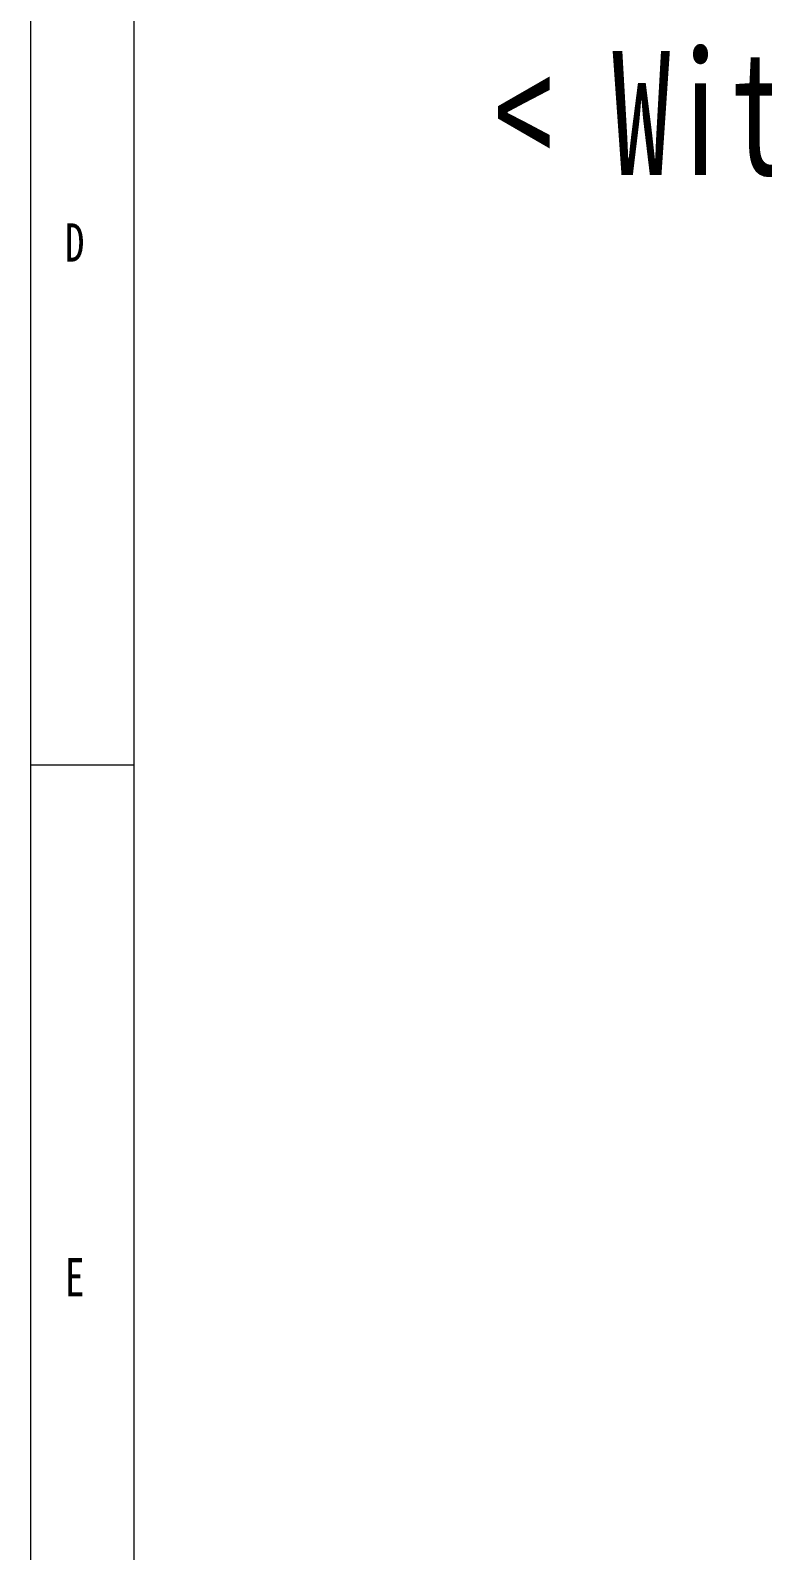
# Paper-space layout '시트2-ENG' of a CAD drawing. Header units: inches. Extents: x 0.2 to 16.3, y 0.2 to 11.5.
# Drawn here: x 0.197 to 1.59, y 2.383 to 5.275 of the extents above; entities that cross this region are included whole.
import ezdxf

# ---------------------------------------------------------------- set-up
doc = ezdxf.new("R2010")
doc.units = ezdxf.units.IN
doc.header["$MEASUREMENT"] = 0
doc.linetypes.add('CENTERX2', pattern=[0.8, 0.5, -0.1, 0.1, -0.1])
doc.layers.add('CENTER_LINE', color=7, linetype='CENTERX2')
doc.styles.add('SLDTEXTSTYLE0', font='TXT', dxfattribs={"width": 0.7})
doc.styles.add('SLDTEXTSTYLE3', font='TXT', dxfattribs={"width": 0.75})

psp = doc.layouts.new('시트2-ENG')

# ---------------------------------------------------------------- linework, layer by layer
at = {"color": 7, "linetype": 'Continuous', "lineweight": 18}
for p, q in [((0.1969, 11.4961), (0.1969, 0.1969)), ((0.3937, 11.2992), (0.3937, 0.3937)), ((0.1969, 3.878), (0.3937, 3.878))]:
    psp.add_line(p, q, dxfattribs=at)

# ---------------------------------------------------------------- texts
at = {"color": 7, "linetype": 'Continuous', "lineweight": 0, "char_height": 0.0729, "attachment_point": 1, "style": 'SLDTEXTSTYLE3'}
for s, insert in [('D', (0.2625, 4.9082)), ('E', (0.2625, 2.9397))]:
    psp.add_mtext(s, dxfattribs=dict(at, insert=insert))
at = {"layer": 'CENTER_LINE', "insert": (1.0779, 5.2361), "char_height": 0.23622, "attachment_point": 1, "style": 'SLDTEXTSTYLE0'}
psp.add_mtext('< Without accessory >', dxfattribs=at)

doc.saveas('drawing.dxf')
